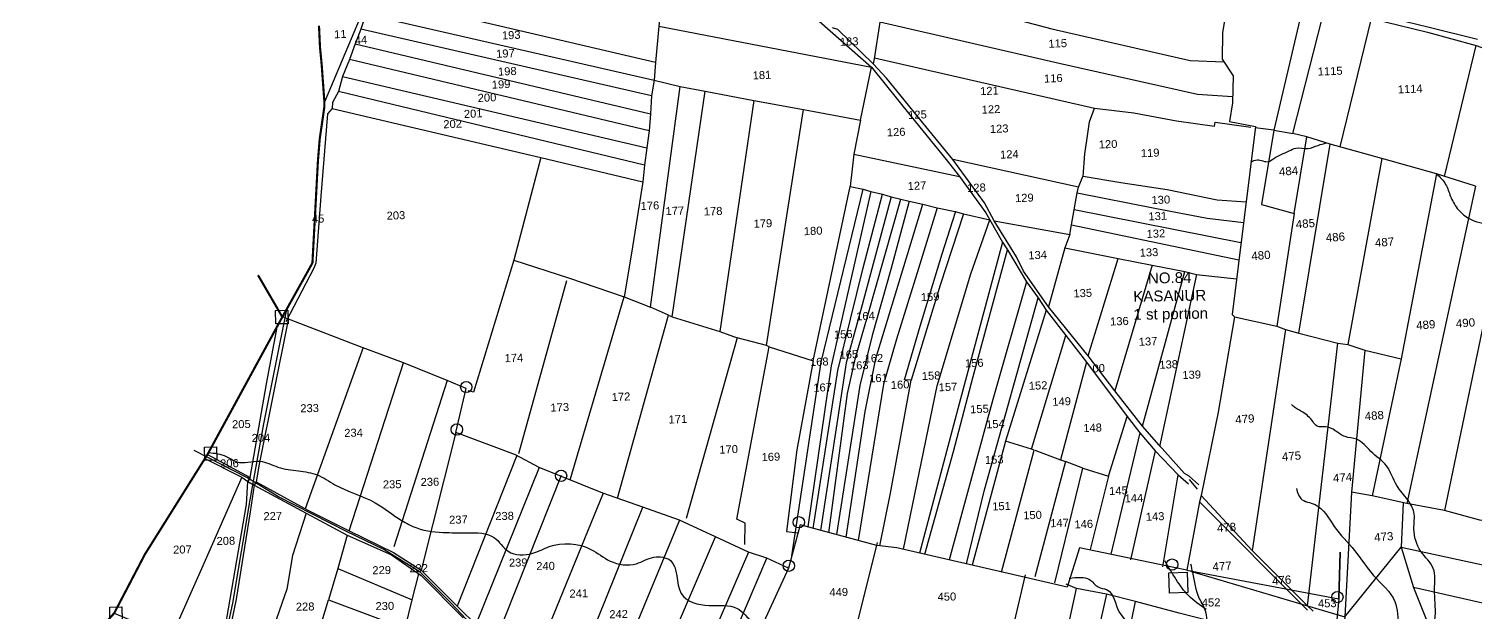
# Model space of a CAD drawing. Header units: inches. Extents: x 188839 to 233717, y 1616569 to 1632157.
# Drawn here: x 190346 to 193056, y 1621053 to 1622146 of the extents above; entities that cross this region are included whole.
import ezdxf
from ezdxf.enums import TextEntityAlignment as Align

# ---------------------------------------------------------------- set-up
doc = ezdxf.new("R2010")
doc.units = ezdxf.units.IN
doc.header["$LTSCALE"] = 15
doc.header["$MEASUREMENT"] = 0
for name, color, linetype in [('PLOT', 7, 'Continuous'), ('PLOT NO', 1, 'Continuous'), ('PLOT NOS', 7, 'Continuous'), ('ROAD', 1, 'Continuous'), ('STREAM', 4, 'Continuous'), ('text1', 7, 'Continuous'), ('VILLAGE BOUNADRY STONES', 1, 'Continuous'), ('VILLAGE BOUNDRY', 5, 'Continuous')]:
    doc.layers.add(name, color=color, linetype=linetype)
doc.layers.get('0').off()
doc.styles.get("Standard").update_dxf_attribs({"font": 'arial.ttf'})

# ---------------------------------------------------------------- blocks, each defined once
blk = doc.blocks.new('DROP')
h = blk.add_hatch()
h.set_pattern_fill('ANSI31', color=1, scale=10, angle=45)
h.set_pattern_definition([(90, (-324.4107, -25.7687), (-1.25, 0), [])])
h.paths.add_polyline_path([(-9.9, -4.3), (-13.8, 4.1), (13.8, 4.1), (10.2, -4.3)])

msp = doc.modelspace()

# ---------------------------------------------------------------- linework, layer by layer
at = {"layer": 'PLOT'}
for points in [[(192766.9, 1622329.1), (192678.9, 1621956.5), (192715, 1621950.3)], [(193057.1, 1621851.2), (192984.1, 1621874.5), (192881.6, 1621903.2), (192784.8, 1621930.3), (192740.8, 1621943.8), (192715, 1621950.3), (192808.3, 1622318)], [(192599.2, 1622237.4), (192582.9, 1622138.8), (192582, 1622089.3), (192603, 1622058.1), (192601.4, 1622007.7), (192596, 1621972.3), (192644.5, 1621963.1), (192601, 1621610.7), (192605.3, 1621606.7), (192575.1, 1621427.9), (192542.8, 1621271.8), (192540, 1621259.6), (192515.8, 1621131.9), (192515.8, 1621131.9), (192491.8, 1621136.5), (192491.8, 1621136.5), (192491.8, 1621136.5), (192314.9, 1621173.9), (192292, 1621099.8), (192213.8, 1621117.8), (191972.4, 1621173.6), (191935, 1621178), (191791.1, 1621216.5), (191769.5, 1621135.7), (191728.7, 1621154.3), (191694.6, 1621165.4), (191632.3, 1621194.3), (191565.4, 1621225.4), (191496.4, 1621249.8), (191421.7, 1621276), (191302.3, 1621324), (191257.7, 1621348.1), (191146.2, 1621389.9), (191165.5, 1621472.1), (191129.6, 1621486.9), (191047.8, 1621520.6), (190965.3, 1621551.2), (190820.7, 1621606.2)], [(191538.5, 1622253), (191533.9, 1622222.1), (191529.9, 1622185.3), (191526.1, 1622151.1), (191925.1, 1622074.1)], [(191519.9, 1622082.9), (190993, 1622206.6)], [(191953.1, 1622228.4), (192263.1, 1622146.4), (192522.2, 1622087.2), (192585.4, 1622084.3)], [(193061.1, 1622126), (192967.8, 1622149.1), (192864.6, 1622174.6), (192768.2, 1622192.4)], [(190977.5, 1622174), (190968, 1622145.7), (190957.1, 1622118.3), (190946.4, 1622089), (190933.7, 1622057), (190925.8, 1622028.5), (190914.8, 1622007.9), (190914.1, 1621996.9), (190905.2, 1621986.9), (190892.8, 1621832.7), (190883.5, 1621706.8), (190879.8, 1621697.5), (190827.3, 1621597.4)], [(190899.6, 1622008.3), (190967.3, 1622167.9)], [(190977.5, 1622174), (191517.4, 1622049.9)], [(191526.1, 1622151.1), (191519.9, 1622082.9), (191517.4, 1622049.9), (191566.3, 1622038), (191613.1, 1622029.7), (191704.5, 1622011.8), (191797.8, 1621994.9), (191904.2, 1621974.8), (191925.1, 1622074.1)], [(191827.1, 1622160.9), (191925.1, 1622074.1), (191999.1, 1621982.1), (192065.2, 1621901.4), (192090.1, 1621869.4), (192139.3, 1621801.6), (192147, 1621788.3), (192170.5, 1621746.7), (192179.7, 1621732), (192215.7, 1621672.3), (192237.5, 1621641.9), (192252.5, 1621618.9), (192289.2, 1621571.5), (192328, 1621521.3), (192404.1, 1621420), (192428.2, 1621388.9), (192456.8, 1621355.5), (192500.1, 1621310.7), (192518.9, 1621293.6)], [(191940.4, 1622158.6), (191929.8, 1622090), (191928.1, 1622080.4)], [(192601.8, 1622018.9), (192536, 1622023.3), (192276.8, 1622081.3), (191940.4, 1622158.6)], [(191512.8, 1622020.7), (190968, 1622145.7)], [(192538.4, 1621291.4), (192520.7, 1621307.7), (192511.8, 1621312.6), (192463.9, 1621365.9), (192432.8, 1621401.7), (192381.2, 1621468.1), (192330.9, 1621533.5), (192257, 1621625.2), (192210.1, 1621692.1), (192197.1, 1621718.7), (192154.8, 1621786.4), (192136.8, 1621820), (192077.4, 1621901.2), (192015.5, 1621976.9), (191986.5, 1622013.2), (191953.2, 1622053.7), (191928.1, 1622080.4), (191861.8, 1622145), (191852.1, 1622148.1)], [(190957.1, 1622118.3), (191510.5, 1621986.7)], [(191508.1, 1621955), (190946.4, 1622089)], [(191930.8, 1622091.9), (192342.9, 1621997.8), (192416.7, 1621989.1), (192496.9, 1621973.8), (192568.1, 1621963.7), (192569.2, 1621971.3), (192636.1, 1621961.9)], [(190933.7, 1622057), (191503.8, 1621923)], [(191517.4, 1622049.9), (191512.8, 1622020.7), (191510.5, 1621986.7), (191508.1, 1621955), (191503.8, 1621923), (191499.7, 1621890.8), (191496.3, 1621859.5), (191475.2, 1621725.6), (191461.7, 1621644.2), (191511, 1621624.6), (191566.3, 1622038)], [(191499.7, 1621890.8), (190925.8, 1622028.5)], [(190914.1, 1621996.9), (191305.2, 1621904.8), (191496.3, 1621859.5)], [(191704.5, 1622011.8), (191640.6, 1621578.9)], [(192627, 1621821.5), (192572.7, 1621825.4), (192479.1, 1621844.2), (192392.3, 1621857.5), (192321.7, 1621869.5), (192324.6, 1621911.9), (192329.1, 1621941.4), (192333.6, 1621971.7), (192342.9, 1621997.8)], [(191904.2, 1621974.8), (191891.7, 1621911.2), (192090.1, 1621869.4)], [(192678.9, 1621956.5), (192644.2, 1621960.8)], [(192678.9, 1621956.5), (192656.1, 1621817.2), (192717.4, 1621799.9), (192740.8, 1621943.8)], [(191891.7, 1621911.2), (191884.8, 1621850.7), (191909.6, 1621845.7), (191923.8, 1621841.7), (191945.8, 1621836.2), (191961.9, 1621831.6), (191980.3, 1621826.9), (191995.9, 1621823.4), (192021.3, 1621817.4), (192047.9, 1621810.9), (192082.1, 1621803.8), (192097.2, 1621799.4), (192147, 1621788.3)], [(192726, 1621576.2), (192784.8, 1621930.3)], [(191305.2, 1621904.8), (191254.6, 1621712.5), (191179.3, 1621465.5), (191168.8, 1621467.8)], [(192154.8, 1621786.4), (192296.6, 1621760.7), (192299.7, 1621778.8), (192305, 1621807.1), (192310.3, 1621838.9), (192313, 1621849.6), (192077.4, 1621901.2)], [(192881.6, 1621903.2), (192818.1, 1621554.5)], [(192313, 1621849.6), (192321.1, 1621869.8)], [(192984.1, 1621874.5), (192917.5, 1621527.5)], [(191923.8, 1621841.7), (191849.1, 1621514.6), (191805.4, 1621212.7)], [(191961.9, 1621831.6), (191907.3, 1621629), (191877.4, 1621520), (191829.7, 1621206.2)], [(192310.3, 1621838.9), (192456.1, 1621810.3), (192554.2, 1621791.7), (192622.3, 1621783.2)], [(193057.1, 1621851.2), (192928.7, 1621256.4)], [(193121.3, 1621830.8), (192999.3, 1621243.3)], [(191995.9, 1621823.4), (191961.3, 1621695), (191926.3, 1621571.6), (191903, 1621477.7), (191859.3, 1621198.3)], [(192047.9, 1621810.9), (192013, 1621696.9), (191971.9, 1621564.9), (191947.7, 1621480.5), (191899.9, 1621187.4)], [(192097.2, 1621799.4), (192054, 1621666.1), (191999.3, 1621487.9)], [(192617.5, 1621745), (192305, 1621807.1)], [(192717.4, 1621799.9), (192684.5, 1621589.2)], [(192299.7, 1621778.8), (192613.6, 1621713.3)], [(192170.5, 1621746.7), (192089.3, 1621443.4), (192015.1, 1621163.8)], [(192296.6, 1621760.7), (192287.5, 1621736.1), (192387.2, 1621715.9), (192450.9, 1621703.5), (192512.4, 1621691.2), (192534, 1621686.1), (192609.3, 1621678)], [(192287.5, 1621736.1), (192257, 1621625.2)], [(191254.6, 1621712.5), (191357, 1621679.6), (191461.7, 1621644.2)], [(192330.9, 1621533.5), (192387.2, 1621715.9)], [(192450.9, 1621703.5), (192381.2, 1621468.1)], [(192432.8, 1621401.7), (192512.4, 1621691.2)], [(191353.1, 1621674.2), (191263.3, 1621349.5)], [(192215.7, 1621672.3), (192152.6, 1621451.8), (192070.4, 1621151)], [(192534, 1621686.1), (192464.8, 1621363.3)], [(192252.5, 1621618.9), (192176.1, 1621373.2), (192114, 1621140.9)], [(190231.3, 1620660.1), (190592.1, 1620491.7), (190614.7, 1620609.4), (190654.6, 1620773.1), (190671.9, 1620844.2), (190680.5, 1620885.5), (190689, 1620918.1), (190704.5, 1620972.2), (190753.3, 1621254.6), (190756, 1621297.6), (190760.2, 1621305.2), (190790.8, 1621480.8), (190811.9, 1621590.1)], [(190831.7, 1621600.9), (190777, 1621330.2), (190771.5, 1621297), (190768.2, 1621291), (190760.4, 1621240.8), (190734, 1621077.7), (190711.6, 1620969.6)], [(192605.3, 1621606.7), (192684.5, 1621589.2), (192701, 1621582.8), (192726, 1621576.2), (192799, 1621556.9), (192818.1, 1621554.5), (192849.6, 1621544), (192917.5, 1621527.5), (192863.5, 1621271), (192824.8, 1621278.2), (192812.1, 1621044.1), (192918.1, 1621175), (192940.7, 1621099.5), (192974.5, 1621014.7), (192997.5, 1621009.5), (193345.7, 1620926.7)], [(192701, 1621582.8), (192638.6, 1621168.6)], [(192742.2, 1621065), (192799, 1621556.9)], [(190972, 1621548.8), (190863.5, 1621246.6)], [(190946.1, 1621205.7), (191047.8, 1621520.6)], [(192328, 1621521.3), (192279.3, 1621338.7)], [(191129.6, 1621486.9), (191029.4, 1621175.5)], [(191146.2, 1621389.9), (191080.9, 1621131.6)], [(192428.2, 1621388.9), (192373.4, 1621161.5)], [(190675.7, 1621341.1), (190741.2, 1621308), (190744.9, 1621306.1), (190756, 1621297.6)], [(190680.4, 1621348.6), (190760.2, 1621305.2), (190756, 1621297.6), (190768.2, 1621291), (190865.5, 1621238.8), (190942.3, 1621197.6), (191025.4, 1621160.3), (191081, 1621121.8), (191159.4, 1621042.5)], [(191260.4, 1621346.6), (191148.6, 1621064.2)], [(192231.2, 1621356.4), (192279.3, 1621338.7), (192288.9, 1621335.2), (192231.3, 1621119.5)], [(192456.8, 1621355.5), (192410.5, 1621150.9)], [(191302.3, 1621324), (191183.4, 1621029.6)], [(190744.9, 1621306.1), (190669, 1621134.2), (190612.5, 1621006.3)], [(190771.5, 1621297), (190868.4, 1621243.9), (190946.1, 1621205.7), (191028.9, 1621165), (191080.9, 1621131.6), (191152.7, 1621060.2), (191183.4, 1621029.6)], [(191343.5, 1621309.2), (191217.1, 1620992.1)], [(191421.9, 1621276), (191276.6, 1620920.2)], [(191421.7, 1621276.1), (191421.7, 1621276.1)], [(192540, 1621259.6), (192742, 1621057)], [(192542.8, 1621271.8), (192638.6, 1621168.6), (192742.2, 1621065), (192753, 1621055)], [(193394.4, 1621159.3), (193323.4, 1621171.5), (193266.2, 1621185.1), (193194.3, 1621202.2), (193130.9, 1621213.7), (193065.3, 1621225.7), (192999.3, 1621243.3), (192928.7, 1621256.4), (192863.5, 1621271)], [(192921.7, 1621258), (192918.1, 1621175), (193374, 1621076)], [(190865.5, 1621238.8), (190839.9, 1621159.1), (190829.4, 1621095.9), (190776.6, 1620945.5)], [(191344.4, 1620873.3), (191496.4, 1621249.8)], [(191565.4, 1621225.4), (191402.7, 1620832.9)], [(190942.3, 1621197.6), (190924.8, 1621134.7), (190907, 1621076.3)], [(191462.9, 1620797.5), (191632.3, 1621194.3)], [(191935.7, 1621183.3), (191898.9, 1621035.7), (191866.5, 1620905.5), (191692, 1620966.4)], [(191694.6, 1621165.4), (191519.4, 1620759.9)], [(191552.7, 1620741.6), (191728.7, 1621154.3)], [(192515.8, 1621131.9), (192800.7, 1621077.9), (192803.4, 1621165.4), (192800.7, 1621077.9), (192790.8, 1620973.4), (192868, 1620956.1), (192880.1, 1620953.3), (192899.1, 1620949.1), (192915.2, 1620940.2), (192974.3, 1620914), (192986.2, 1620888.2), (193004.3, 1620804.5), (193006, 1620772.9), (192998.5, 1620736.1), (192988.9, 1620729.6), (192984.7, 1620721.7), (192972.2, 1620681.8), (192929.4, 1620505.2), (192847.3, 1620166), (192973.5, 1620134.7), (193048, 1620116.3), (193248.4, 1620072.2)], [(190924.8, 1621134.7), (191064.3, 1621075.9)], [(190954.1, 1620729.6), (191051, 1621022.4), (191064.3, 1621075.9), (191076.4, 1621125)], [(191769.4, 1621135.7), (191694.1, 1620971.2), (191676.5, 1620931.8), (191660.4, 1620895.9), (191625, 1620816.8), (191590.2, 1620735.8), (191584.2, 1620721.8), (191599.8, 1620668.9)], [(191881.8, 1620480.5), (191917.8, 1620581.5), (191945.1, 1620657.8), (191956.1, 1620706.3), (191975.4, 1620762.3), (191991.4, 1620809.2), (192002.4, 1620854.4), (192038, 1620845.8), (192142.4, 1620818.9), (192177.7, 1620968.1), (192213.6, 1621123.3)], [(192038.6, 1620424.1), (192140.4, 1620819.4), (192244.5, 1620798.5), (192309.3, 1621097.3)], [(192972.8, 1620687.1), (192906.4, 1620706.7), (192881.8, 1620713.9), (192740.8, 1620751.5), (192721.4, 1620756.7), (192637.3, 1620779.2), (192683.9, 1621004.8), (192626.1, 1621021.4), (192582.6, 1621030.3), (192501.8, 1621051.4), (192419.6, 1621072.9), (192365.7, 1621087), (192309.3, 1621097.3), (192290, 1621105.6)], [(193357.1, 1621005.1), (192940.7, 1621099.5)], [(190505.5, 1621051.1), (190613.1, 1621006), (190703, 1620972.7), (190711.6, 1620969.6), (190776.6, 1620945.5), (190847.5, 1620911.2), (190857.1, 1620911.4), (190907, 1621076.3), (190983.9, 1621047.5), (191051, 1621022.4), (191114.7, 1620998.6), (191151.1, 1620984.9), (191182.4, 1620962.3), (191204.4, 1620954.7), (191267.1, 1620923.3)], [(192365.7, 1621087), (192266.3, 1620645.9), (192228.5, 1620427.5)], [(192285.1, 1620409.9), (192419.6, 1621072.9)]]:
    msp.add_lwpolyline(points, dxfattribs=at)
at = {"layer": 'PLOT', "elevation": 19}
for points in [[(192767.2, 1622182.8), (192862, 1622165.5), (192967.1, 1622139.7), (193058.2, 1622114.8), (193123.5, 1622092.2), (193182.3, 1622079.7), (193296.6, 1622053), (193460.6, 1622017.8), (193528.3, 1621977.5), (193612.5, 1621936.3), (193645.5, 1621931.5), (193687.8, 1621929.7), (193696.8, 1621929.5), (193789.8, 1621929.7), (193838.9, 1621934.2), (193922.2, 1621909.7), (194005.6, 1621888.1), (194112.3, 1621843.2), (194230, 1621800.9), (194312.4, 1621713.9), (194394.6, 1621652.1), (194509.4, 1621573.2), (194689, 1621415.3)], [(192803.3, 1621925.1), (192862, 1622165.5)], [(192999.1, 1621869.7), (193058.2, 1622114.8)], [(191551.4, 1621606.4), (191613.1, 1622029.7)], [(191728.1, 1621552.5), (191797.8, 1621994.9)], [(191775.6, 1621158.7), (191830.9, 1621521.8), (191909.6, 1621845.7)], [(191815.9, 1621523.8), (191884.8, 1621850.7)], [(191815.9, 1621209.9), (191861.7, 1621505.8), (191909.3, 1621698.4), (191945.8, 1621836.2)], [(191845.3, 1621202), (191880.1, 1621463), (191895, 1621529.7), (191917.5, 1621607.4), (191980.3, 1621826.9)], [(191877.6, 1621193.4), (191913.3, 1621429.3), (191933.3, 1621528.4), (191981.4, 1621686.6), (192021.3, 1621817.4)], [(191940.6, 1621177.4), (191960.7, 1621276.1), (191999.3, 1621487.9), (191986.8, 1621488.7), (192016.3, 1621589.3), (192057.5, 1621724.4), (192082.2, 1621802.7)], [(191984.9, 1621170.8), (192048, 1621477.4), (192111.1, 1621687), (192147, 1621788.3)], [(192025.1, 1621161.5), (192078.9, 1621354.2), (192115.8, 1621494.6), (192179.7, 1621732)], [(191360.1, 1621300.8), (191461.7, 1621644.2)], [(192102.8, 1621143.5), (192136.7, 1621282.4), (192237.5, 1621641.9)], [(191449, 1621266.4), (191544.4, 1621609.4), (191511, 1621624.6)], [(191544.4, 1621609.4), (191551.4, 1621606.4), (191640.6, 1621578.9), (191673.1, 1621567), (191577.7, 1621228.7)], [(191687.8, 1621180.1), (191688.3, 1621219.6), (191672.9, 1621227.2), (191733.5, 1621550.2), (191728.1, 1621552.5), (191673.1, 1621567)], [(192224.6, 1621358.5), (192289.2, 1621571.5)], [(191733.5, 1621550.2), (191815.9, 1621523.8), (191785.2, 1621357.3), (191765.4, 1621204.2), (191787.1, 1621201.6)], [(192369.2, 1621307.7), (192404.1, 1621420)], [(192168.5, 1621128.3), (192229.9, 1621356.8), (192224.6, 1621358.5), (192176.1, 1621373.2)], [(192268.4, 1621107.7), (192321.3, 1621323), (192288.9, 1621335.2)], [(192321.3, 1621323), (192369.2, 1621307.7), (192335, 1621170.5)], [(192471.3, 1621137.8), (192500.1, 1621310.7)], [(192520.2, 1621301.7), (192535.4, 1621283.7)]]:
    msp.add_lwpolyline(points, dxfattribs=at)
at = {"layer": 'ROAD'}
for points in [[(190828.4, 1621620.1), (190785.2, 1621405.8), (190759.9, 1621263.4), (190727.3, 1621070), (190695.1, 1620919.2), (190674.4, 1620842.8), (190655, 1620751.7), (190623.2, 1620607.7), (190594.5, 1620472.9), (190563.6, 1620303.6), (190551, 1620075.3), (190538.8, 1619813), (190537.7, 1619678.7), (190560.9, 1619615.8), (190600.5, 1619456.7), (190607.8, 1619397.2), (190606.9, 1619294.4), (190630.7, 1619191.7)], [(191238.8, 1620961.4), (191137.2, 1621070.2), (191079.1, 1621128.1), (191010.8, 1621170.6), (190941, 1621204.3), (190813.2, 1621269.3), (190754.2, 1621305.6), (190655.7, 1621355.8)]]:
    msp.add_lwpolyline(points, dxfattribs=at)
at = {"layer": 'STREAM'}
msp.add_lwpolyline([(192849.6, 1621544), (192824.8, 1621278.2)], dxfattribs=at)
for points in [[(192636.3, 1621896.4), (192647.7, 1621900.9), (192669.2, 1621897.4), (192678.2, 1621902.7), (192707.8, 1621917.5), (192720.3, 1621922.6), (192743.2, 1621921.9), (192762.1, 1621927.9), (192777.8, 1621932.4)], [(192984.1, 1621874.5), (193001.2, 1621854.8), (193010.4, 1621832.2), (193023, 1621809.8), (193044.1, 1621791.2), (193087.5, 1621780), (193130.6, 1621780.1), (193183.4, 1621775.9), (193216.1, 1621768.6), (193269.8, 1621751.5), (193311.2, 1621740.6), (193340.9, 1621731.3), (193372.9, 1621724.8), (193395, 1621724.5), (193405.9, 1621729.1), (193404, 1621751.5)], [(194189.8, 1620584.4), (194140.2, 1620569), (194118.1, 1620565.9), (194092.6, 1620578.9), (194056.5, 1620578.4), (194030.9, 1620577.8), (194004, 1620587.6), (193971.4, 1620596.1), (193897.9, 1620607.6), (193870.1, 1620616.1), (193864, 1620621.5), (193844.1, 1620632), (193831.2, 1620646), (193800.5, 1620663.5), (193769, 1620678.5), (193739.2, 1620684.3), (193683.1, 1620704), (193648.6, 1620726.1), (193638.7, 1620738.5), (193621.9, 1620762.1), (193594.9, 1620789.7), (193583.8, 1620803.5), (193543.4, 1620808.9), (193506, 1620806.9), (193468, 1620804.4), (193394.7, 1620811.2), (193373.9, 1620806.1), (193325, 1620816.7), (193284.2, 1620819.7), (193239.9, 1620825.8), (193197.8, 1620829.3), (193156.4, 1620838.7), (193114.1, 1620852.7), (193072.1, 1620873), (193046, 1620898.3), (193032, 1620918.5), (193018.9, 1620970), (192997.3, 1620996.8), (192983.3, 1621007.2), (192981.4, 1621044), (192980.4, 1621095.8), (192978, 1621135), (192954.8, 1621167), (192941.8, 1621209.2), (192941.6, 1621240.4), (192930.2, 1621263.3), (192909.6, 1621290.5), (192890.3, 1621327.1), (192860.9, 1621354.4), (192834.1, 1621377.1), (192812.7, 1621382), (192794.3, 1621393.1), (192776.1, 1621400.5), (192760.5, 1621401.4), (192752.6, 1621410), (192733.5, 1621427.8), (192718.6, 1621436.7), (192712.2, 1621442.1)], [(190682.3, 1621352.2), (190715.4, 1621345), (190735.2, 1621334.8), (190778.2, 1621335.9), (190812.5, 1621324.8), (190850.8, 1621317.8), (190886.3, 1621310.1), (190919.3, 1621291.8), (190994.9, 1621257.9), (191044.2, 1621224.9), (191072.5, 1621210.8), (191128.9, 1621202.2), (191167.4, 1621201.9), (191218.4, 1621192.3), (191244.1, 1621167.3), (191290, 1621163.3), (191321, 1621175.8), (191399.2, 1621170.6), (191434.9, 1621148.9), (191484.3, 1621143.9), (191517, 1621156.1), (191548, 1621150), (191568.4, 1621088.1), (191620.8, 1621065.5), (191673.1, 1621060.2), (191703, 1621034.2), (191737.6, 1621021.5), (191794.5, 1621032.4), (191836.5, 1621029.4), (191871.3, 1620975.4), (191910.2, 1620958.6), (191933.5, 1620946.8), (191958, 1620949), (191975, 1620942.7), (192033.8, 1620941.4), (192092.5, 1620948.5), (192142.1, 1620959.6), (192177.7, 1620982.6), (192205.7, 1620948.5), (192234.4, 1620919.2), (192241.4, 1620868.2), (192257, 1620820.9), (192264.7, 1620786.1), (192276.2, 1620717.1), (192299.3, 1620677.7), (192309.1, 1620645), (192330.8, 1620628.9), (192356.9, 1620586.9), (192400.5, 1620534.5), (192424.5, 1620481.8), (192459.1, 1620429.8), (192459.6, 1620377.2), (192462.3, 1620323.3), (192461.2, 1620290.8), (192473.5, 1620266.9), (192479.7, 1620233.5), (192497, 1620205.8), (192501.9, 1620160.2), (192501.5, 1620121), (192503.2, 1620090.8)], [(192721.7, 1621284.5), (192729.9, 1621265.9), (192756.3, 1621254.6), (192792.3, 1621213.8), (192830.3, 1621168.9), (192866, 1621122), (192906, 1621072.9), (192913.9, 1621025.5), (192953.1, 1620961.5), (193004.4, 1620928.8), (193022.3, 1620916.2), (193042.6, 1620902.5)], [(192552, 1621058.2), (192519.5, 1621083.9), (192496.1, 1621114), (192474.7, 1621149.3)], [(192555.7, 1620917), (192555.1, 1620948.6), (192554, 1620987.2), (192553.9, 1621029.3), (192551.7, 1621053.8), (192540, 1621078.3), (192527.1, 1621127.2), (192523.6, 1621142.9)], [(192295.6, 1621116.9), (192317.1, 1621118.2), (192333.7, 1621114.2), (192350, 1621100.2), (192365.4, 1621095.5), (192389.8, 1621052.4), (192416.8, 1621021.4), (192430.3, 1620990.4), (192439.2, 1620966)]]:
    msp.add_spline(points, degree=3, dxfattribs=at)
at = {"layer": 'text1'}
msp.add_lwpolyline([(192482.1, 1621126.5), (192516.8, 1621127.8), (192518.2, 1621089.8), (192483.5, 1621088.6)], close=True, dxfattribs=at)
at = {"layer": 'VILLAGE BOUNADRY STONES'}
for points in [[(190808.1, 1621618.5), (190831, 1621618.9), (190831.5, 1621593.6), (190808.6, 1621593.2)], [(190674.7, 1621362.4), (190697.6, 1621362.9), (190698.1, 1621337.6), (190675.2, 1621337.2)], [(190497.1, 1621062.4), (190520, 1621062.9), (190520.4, 1621037.6), (190497.6, 1621037.2)]]:
    msp.add_lwpolyline(points, close=True, dxfattribs=at)
for centre in [(191165.4, 1621475), (191147.8, 1621395.4), (191343.2, 1621308.6), (191788.8, 1621221.6), (191770.1, 1621140), (192488.5, 1621142.2), (192798.3, 1621081.3)]:
    msp.add_circle(centre, 10.6, dxfattribs=at)
at = {"layer": 'VILLAGE BOUNDRY', "color": 5, "const_width": 4}
msp.add_lwpolyline([(190889.4, 1622152.2), (190891.3, 1622111.7), (190894.5, 1622078.4), (190899.6, 1622008.3), (190899.6, 1622000.9), (190890.7, 1621939.4), (190887.4, 1621898.1), (190877.1, 1621707.5), (190870.4, 1621695.3), (190820.7, 1621606.2), (190820.7, 1621606.2), (190820.7, 1621606.2), (190775.1, 1621684.7), (190820.7, 1621606.2), (190680.4, 1621348.6), (190563.2, 1621161.6), (190505.5, 1621051.1), (190465.2, 1621006.2), (190441.6, 1620968.4), (190420.4, 1620938.7), (190371.8, 1620877.4), (190215.6, 1620669.8)], dxfattribs=at)
at = {"layer": 'VILLAGE BOUNDRY', "color": 0}
msp.add_lwpolyline([(192523, 1621129.8), (192742.2, 1621065), (192812.1, 1621044.1), (192800.3, 1620946.3), (192876.6, 1620928.1), (192890.2, 1620926.2), (192974.3, 1620887.7), (192988.9, 1620859), (193003.6, 1620787.2), (193004.6, 1620733.6), (192999.1, 1620716.1), (192980.3, 1620707.5), (192948.8, 1620572), (192916.8, 1620434), (192880.3, 1620301.7), (192847.3, 1620166), (192781.2, 1620181.1), (192847.3, 1620166), (193290.1, 1620051.2)], dxfattribs=at)

# ---------------------------------------------------------------- block references
for p, xscale, yscale, zscale, rotation in [((191496.9, 1622063.8), 0.7, 0.7, 0.7, 175.1522289847839), ((191485.5, 1621952.9), 0.7000000000000002, 0.7000000000000002, 0.7000000000000002, 175.0480807445049), ((191476, 1621861.9), 0.7, 0.7, 0.7, 170.1165523833278), ((191425.9, 1621568.8), 0.7, 0.7, 0.7, 169.4670435828386)]:
    msp.add_blockref('DROP', p, dxfattribs=dict(xscale=xscale, yscale=yscale, zscale=zscale, rotation=rotation))

# ---------------------------------------------------------------- texts
at = {"layer": 'PLOT NO', "color": 0}
for s, p in [('11', (190929.4, 1622136.4)), ('44', (190967.9, 1622125.3)), ('193', (191249.7, 1622134.5)), ('183', (191883.1, 1622122.5)), ('115', (192274, 1622118.9)), ('197', (191238.8, 1622100.1)), ('198', (191242.4, 1622066.7)), ('1115', (192784.7, 1622067)), ('199', (191230.7, 1622042.3)), ('181', (191719.7, 1622059.6)), ('116', (192265.8, 1622053.6)), ('1114', (192934.7, 1622033.6)), ('200', (191204.3, 1622017.4)), ('121', (192146.1, 1622030.1)), ('201', (191178.4, 1621987.3)), ('125', (192011.1, 1621985.4)), ('122', (192148.9, 1621995.4)), ('202', (191139.9, 1621968)), ('126', (191971.2, 1621952.8)), ('123', (192164.3, 1621959.1)), ('120', (192368.4, 1621930.1)), ('124', (192183.4, 1621911.1)), ('119', (192447.3, 1621913.8)), ('127', (192010.2, 1621852.2)), ('128', (192121.7, 1621848.5)), ('129', (192211.5, 1621829.5)), ('130', (192467.3, 1621825.9)), ('45', (190887.7, 1621790.4)), ('203', (191033.6, 1621796.6)), ('176', (191509.7, 1621814.9)), ('177', (191556.3, 1621805.2)), ('178', (191628.1, 1621804.5)), ('131', (192461.5, 1621795.4)), ('179', (191721.4, 1621781.6)), ('180', (191815.6, 1621767.6)), ('132', (192458.1, 1621762.5)), ('134', (192236.4, 1621722.3)), ('133', (192445.1, 1621727.3)), ('159', (192034.9, 1621644)), ('135', (192320.9, 1621651)), ('164', (191913.7, 1621607.9, 19)), ('156', (191872, 1621573.8)), ('136', (192389.6, 1621598.3)), ('137', (192443.3, 1621560.4)), ('174', (191254.7, 1621529.6)), ('168', (191827.1, 1621522.3, 19)), ('165', (191882.6, 1621536)), ('162', (191929.5, 1621528.9, 19)), ('156', (192117.6, 1621519.9)), ('163', (191902, 1621515.6)), ('161', (191938.1, 1621491.8)), ('158', (192036.7, 1621496.2)), ('00', (192350.9, 1621510.3)), ('138', (192482, 1621517.3)), ('139', (192525.1, 1621498)), ('167', (191833.3, 1621474.2)), ('160', (191978.6, 1621479.5)), ('157', (192068.3, 1621475.1)), ('152', (192237.3, 1621477.8)), ('173', (191340.7, 1621437)), ('172', (191455.5, 1621456.8)), ('149', (192281.3, 1621447.9)), ('171', (191562, 1621414.6)), ('155', (192127.3, 1621433.8)), ('154', (192157.2, 1621405.6)), ('148', (192339.4, 1621398.6)), ('170', (191657.2, 1621358.2)), ('169', (191736.4, 1621344.1)), ('153', (192155, 1621338.9)), ('145', (192387.8, 1621280.8)), ('151', (192168.7, 1621251.7)), ('144', (192416.9, 1621266.7)), ('150', (192226.8, 1621235)), ('147', (192277.5, 1621220.3)), ('143', (192456.5, 1621232.4)), ('146', (192322.8, 1621218.1))]:
    msp.add_text(s, height=15, rotation=2.323, dxfattribs=at).set_placement(p, align=Align.MIDDLE_CENTER)
at = {"layer": 'PLOT NOS'}
for s, height, rotation, p in [('484', 15.47, 4.3743, (192706.7, 1621879.8)), ('485', 15.47, 4.3743, (192738.2, 1621781.2)), ('486', 15.47, 4.3743, (192794.5, 1621755.9)), ('487', 15.47, 4.3743, (192886.6, 1621746.5)), ('480', 15.47, 4.3743, (192654.9, 1621721.7)), ('489', 15.47, 4.3743, (192963.9, 1621591.7)), ('490', 15.47, 4.3743, (193038.3, 1621595.1)), ('233', 15, 1.1012, (190871.8, 1621435.4)), ('479', 15.47, 4.3743, (192624.8, 1621415.1)), ('488', 15.47, 4.3743, (192867.4, 1621421.5)), ('205', 15, 1.1012, (190743.9, 1621405.5)), ('234', 15, 1.1012, (190954.2, 1621389.3)), ('204', 15, 1.1012, (190780.6, 1621379.8)), ('206', 15, 1.1012, (190721.5, 1621332)), ('475', 15.47, 4.3743, (192712.1, 1621345.6)), ('474', 15.47, 4.3743, (192807.9, 1621305.3)), ('235', 15, 1.1012, (191026.6, 1621292.7)), ('236', 15, 1.1012, (191097.3, 1621297.3)), ('227', 15, 1.1012, (190802.8, 1621233.2)), ('237', 15, 1.1012, (191150.7, 1621226.5)), ('238', 15, 1.1012, (191237.3, 1621233.4)), ('478', 15.47, 4.3743, (192590.4, 1621211.9)), ('473', 15.47, 4.3743, (192885.1, 1621194.5)), ('207', 15, 1.1012, (190633.4, 1621170.5)), ('208', 15, 1.1012, (190714.8, 1621186.7)), ('239', 15, 1.1012, (191262.8, 1621146.1)), ('240', 15, 1.1012, (191314.1, 1621139.6)), ('477', 15.47, 4.3743, (192582.1, 1621139.2)), ('229', 15, 1.1012, (191006.9, 1621131.9)), ('232', 15, 1.1012, (191076.2, 1621135.4)), ('476', 15.47, 4.3743, (192693.8, 1621113.1)), ('241', 15, 1.1012, (191376.3, 1621088.1)), ('449', 15, 1.1012, (191863.6, 1621090.7)), ('228', 15, 1.1012, (190863.4, 1621063.5)), ('230', 15, 1.1012, (191012.8, 1621064.6)), ('450', 15, 1.1012, (192066.3, 1621082.2)), ('452', 15, 1.1012, (192561.5, 1621071.2)), ('453', 15, 1.1012, (192779.3, 1621069.7)), ('242', 15, 1.1012, (191451, 1621049.4))]:
    msp.add_text(s, height=height, rotation=rotation, dxfattribs=at).set_placement(p, align=Align.MIDDLE_CENTER)
at = {"layer": 'text1', "color": 1, "insert": (192409.2, 1621688.5), "char_height": 20.252, "width": 145.679, "attachment_point": 1, "rotation": 1.0113}
msp.add_mtext('\\pi33.71715;NO.84 \\P\\pi5.66714;KASANUR  \\P\\pi5.37013;1 st portion', dxfattribs=at)

doc.saveas('drawing.dxf')
